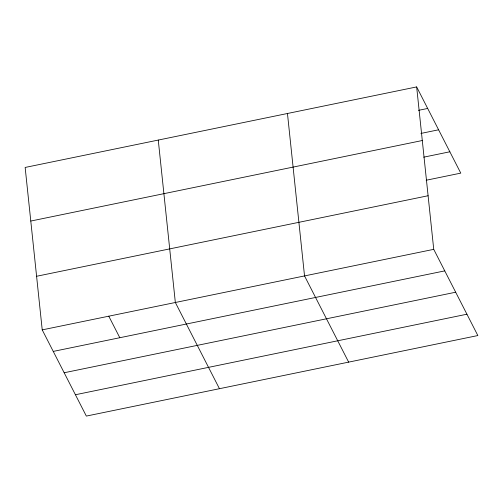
<?xml version="1.0" encoding="UTF-8"?>
<svg xmlns="http://www.w3.org/2000/svg" width="503" height="503" viewBox="0 0 503 503"><rect width="100%" height="100%" fill="white"/><g stroke="black" fill="none" stroke-linecap="round" stroke-linejoin="round"><path stroke-width="0.75" d="M416.66 86.918L25.15 167.449L42.227 329.874L86.34 416.082L477.85 335.551L433.737 249.343L416.66 86.918L460.773 173.126L426.167 180.244M418.452 110.352L427.682 108.453M420.91 133.433L438.603 129.793M30.784 221.05L422.294 140.519M423.708 157.162L449.852 151.787M36.593 276.273L428.097 195.742M42.227 329.874L433.737 249.343M53.249 351.415L444.753 270.878M64.17 372.754L455.674 292.218M75.419 394.742L466.929 314.212M348.654 362.129L304.535 275.921L287.458 113.489M219.453 388.706L175.34 302.492L158.263 140.067M108.78 316.186L119.802 337.72"/></g></svg>
